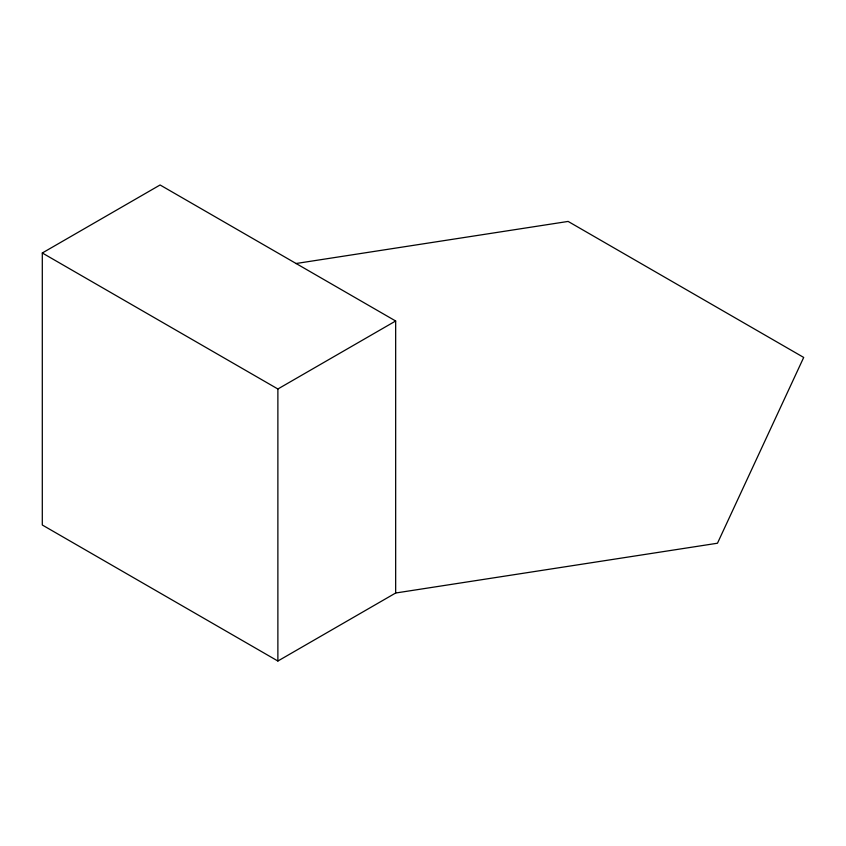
<?xml version="1.0" encoding="UTF-8"?>
<svg xmlns="http://www.w3.org/2000/svg" width="846" height="846" viewBox="0 0 846 846"><rect width="100%" height="100%" fill="white"/><g stroke="black" fill="none" stroke-linecap="round" stroke-linejoin="round"><path stroke-width="1.27" d="M42.3 252.986L160.084 184.978L395.664 320.994L395.664 593.014L277.879 661.022L42.3 525.006L42.3 252.986L277.879 388.991L395.664 320.994M295.825 263.55L568.121 221.43L803.7 357.435L717.471 543.227L395.664 593.014M277.879 388.991L277.879 661.022"/></g></svg>
